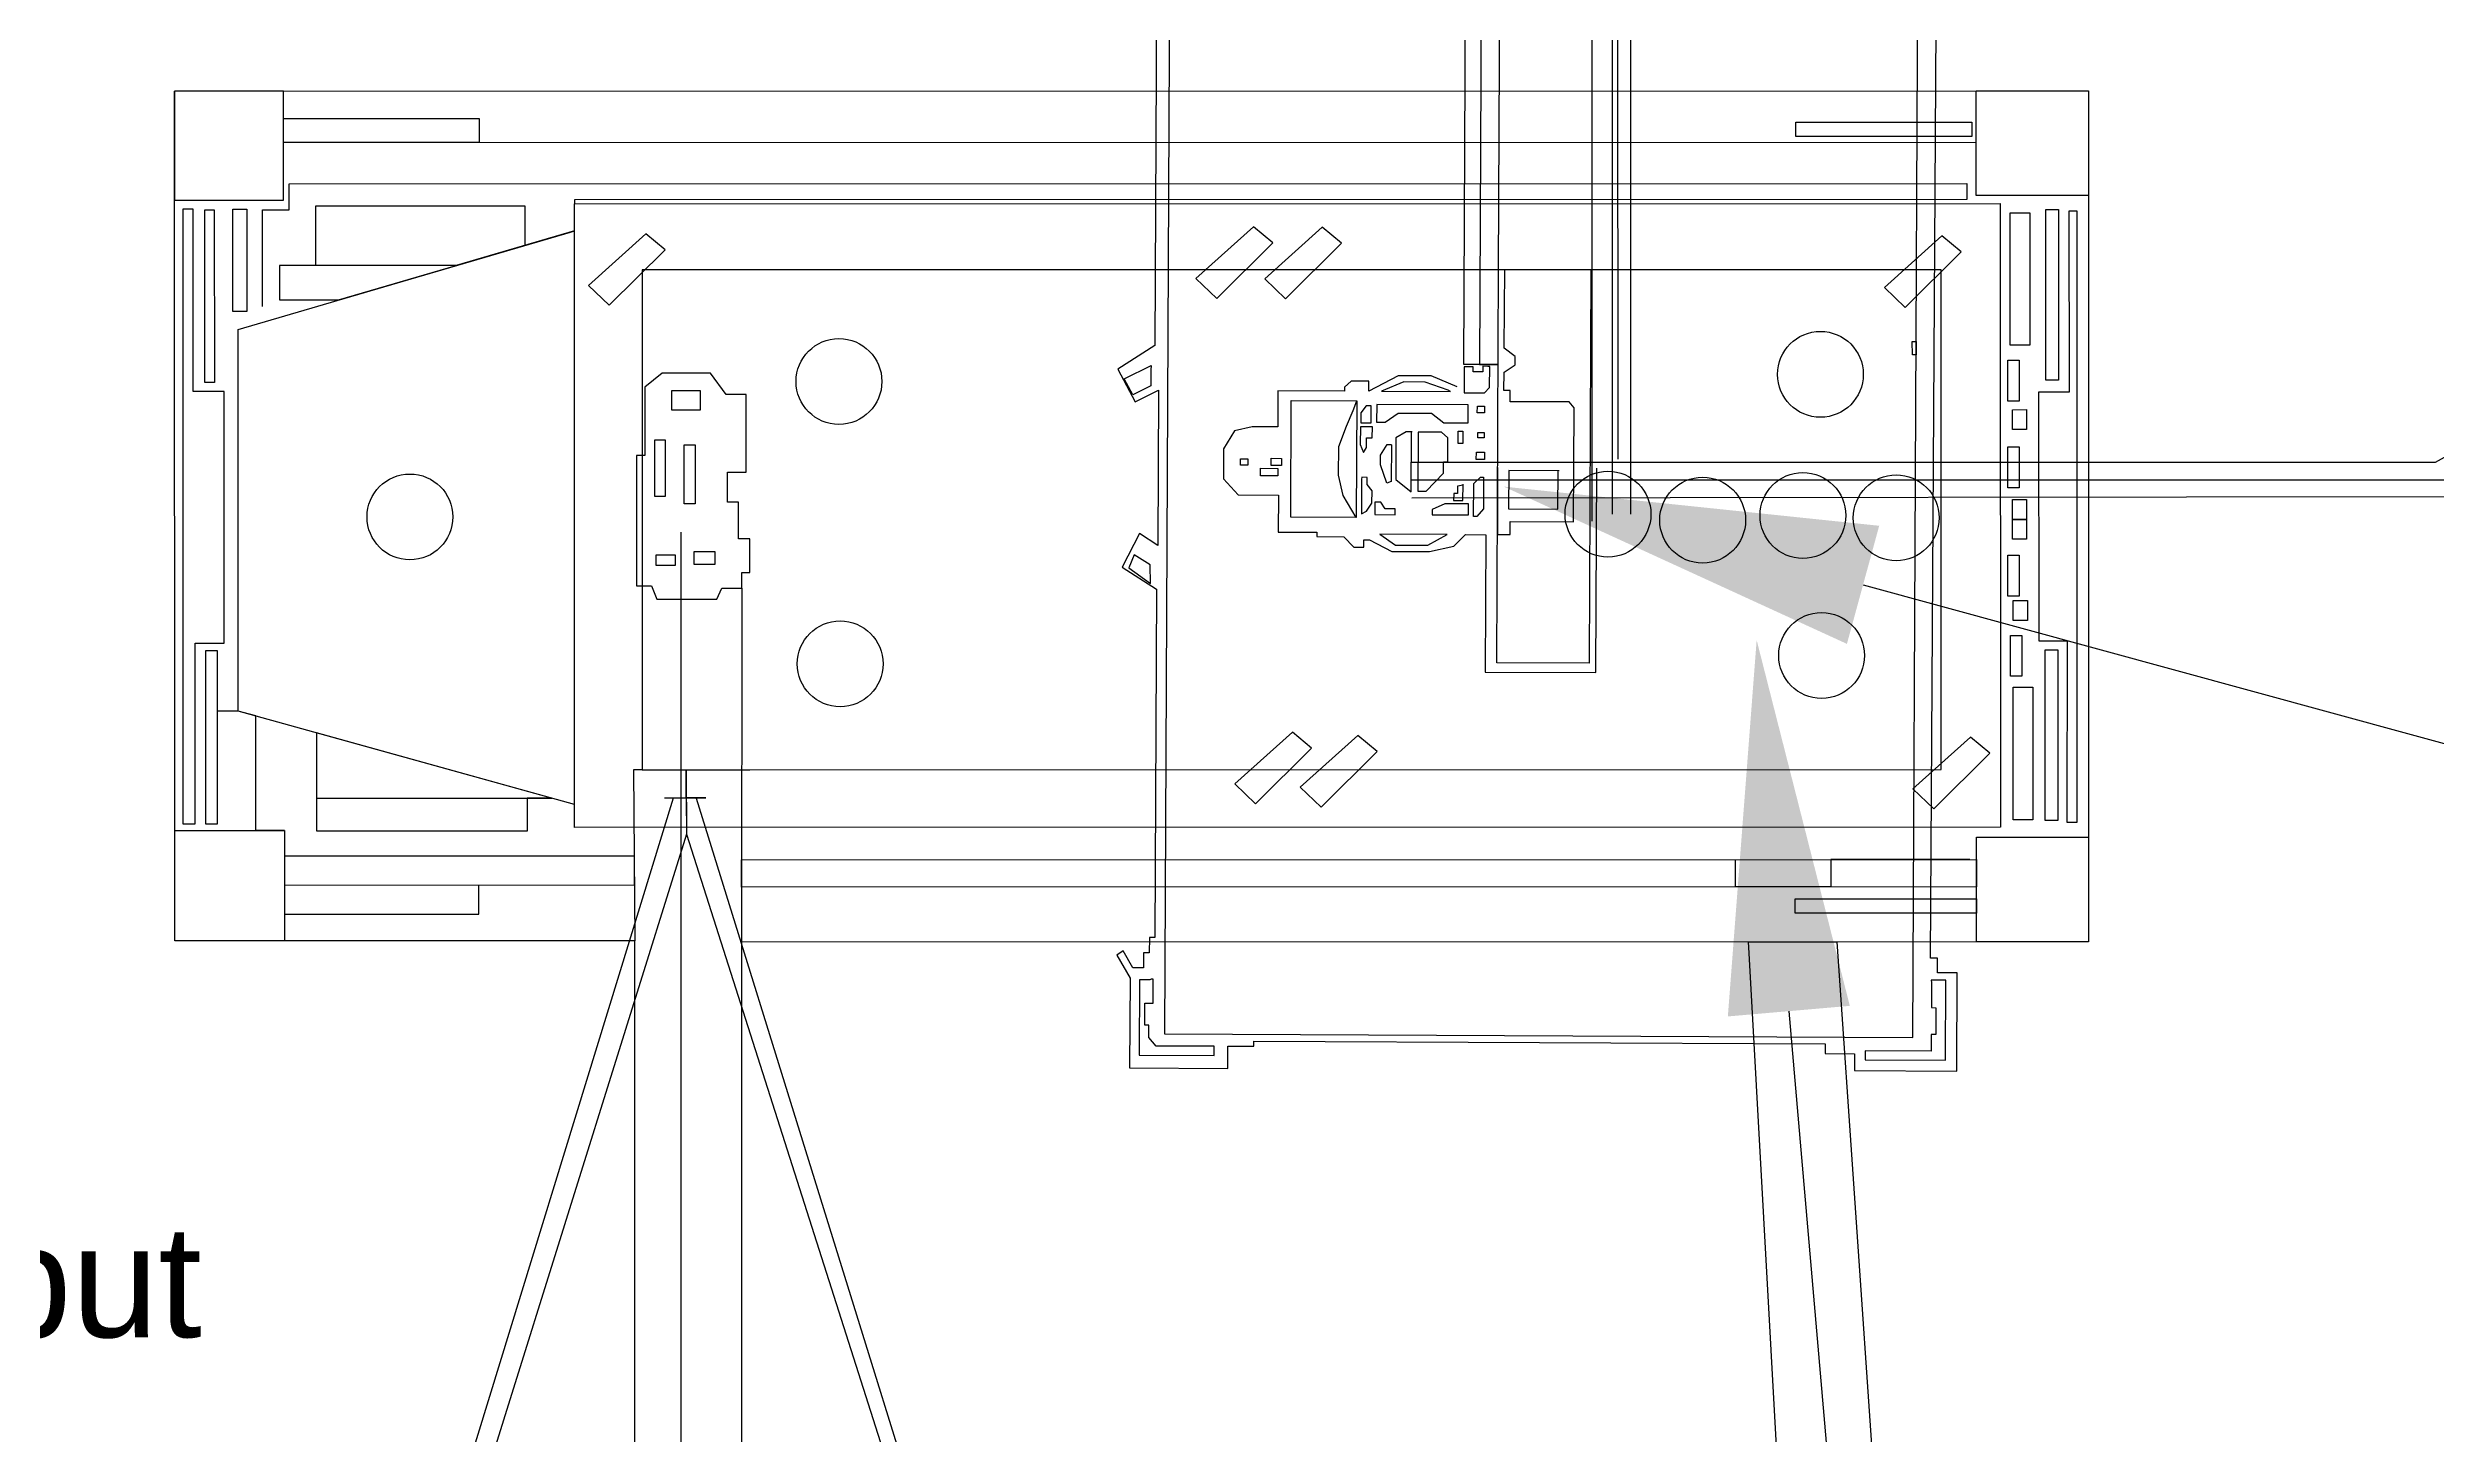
# Model space of a CAD drawing. Header units: millimetres. Extents: x 3191 to 879702, y -27549 to 222194.
# Drawn here: x 638560 to 644975, y 25491 to 29213 of the extents above; entities that cross this region are included whole.
import ezdxf
from ezdxf import colors
from ezdxf.entities.mleader import LeaderData, LeaderLine
from ezdxf.math import Vec2, Vec3

# ---------------------------------------------------------------- set-up
doc = ezdxf.new("R2010")
doc.units = ezdxf.units.MM
doc.header["$MEASUREMENT"] = 0
for name, color, linetype in [('Flow', 20, 'Continuous'), ('Granulator', 11, 'Continuous'), ('Krumbuster', 112, 'Continuous')]:
    doc.layers.add(name, color=color, linetype=linetype)
doc.styles.get("Standard").update_dxf_attribs({"font": 'arial.ttf'})

msp = doc.modelspace()

# ---------------------------------------------------------------- linework, layer by layer
at = {"layer": 'Granulator'}
for points in [[(642412.54625, 29918.63211), (642405.02768, 28362.96015), (642455.48689, 28362.71628), (642363.2654, 28363.16199), (642370.7852, 29919.0894)], [(642456.72178, 28618.22926), (642463.06095, 29929.87038)], [(652431.51873, 25348.25233), (651269.86829, 24703.04966), (651246.04595, 24689.81828), (651215.31988, 24677.64097), (651189.07989, 24678.39817), (651143.39222, 24686.20691), (651100.47719, 24708.9461), (651067.51922, 24738.57392), (648315.817, 29692.8561), (648309.34454, 29704.50941), (648290.90467, 29730.51196), (648249.46458, 29768.42475), (648195.93959, 29789.63328), (648161.14358, 29804.21842), (648132.34559, 29808.10367), (648083.65914, 29809.77879), (648036.86829, 29802.07521), (647988.20436, 29775.04634), (644971.89152, 28099.72902)], [(641537.66335, 29335.1264), (641533.20984, 28413.64741), (641434.37573, 28350.91188), (641480.81423, 28263.20569), (641543.07039, 28293.94702), (641541.05605, 27877.15765), (641492.07392, 27909.00098), (641445.90597, 27818.91991), (641538.21611, 27759.77618), (641533.69785, 26824.90024), (641518.82324, 26824.97213), (641518.62086, 26783.0975), (641503.35494, 26783.17128), (641503.16114, 26743.07077), (641474.40624, 26743.20974), (641447.99996, 26788.76179), (641431.61219, 26776.77499), (641466.81759, 26715.56559), (641465.65183, 26474.35713), (641729.0734, 26473.08401), (641729.36325, 26533.05747), (641798.94432, 26532.72119), (641799.00949, 26546.2064), (643333.56455, 26538.78989), (643333.43853, 26512.71509), (643412.81628, 26512.33145), (643412.59832, 26467.23415), (643687.28245, 26465.9066), (643688.55708, 26729.64165), (643635.44795, 26729.89833), (643635.63832, 26769.28753), (643616.22256, 26769.38137), (643632.35962, 29420.29864)], [(642454.14999, 28086.09777), (642453.28297, 27906.70126), (642487.59449, 27906.53543), (642487.76455, 27941.7217), (642658.20299, 27940.89797), (642659.68069, 28246.64835), (642646.32396, 28262.45494), (642487.46413, 28263.22271), (642487.60734, 28292.85301), (642470.93373, 28292.93359), (642471.17314, 28342.47163), (642500.91122, 28362.23662), (642501.01862, 28384.45896), (642471.94771, 28406.82283), (642472.96906, 28618.15074)], [(643578.29084, 28389.42063), (643567.89343, 28389.33102), (643567.5849, 28425.12852), (643577.98232, 28425.21813), (643578.29084, 28389.42063)], [(641522.54042, 28348.44556), (641522.90489, 28306.15717), (641474.34503, 28281.65588), (641451.05559, 28324.9217), (641523.609, 28360.79004), (641522.54042, 28348.44556)], [(642431.27416, 28358.04564), (642414.38383, 28358.12727), (642414.31067, 28342.98995), (642388.6832, 28343.11381), (642388.74932, 28356.7958), (642364.28774, 28356.91403), (642363.95008, 28287.04822), (642418.98964, 28286.78222), (642432.45567, 28301.27276), (642432.72861, 28357.74785), (642427.48713, 28357.77318)], [(642345.31283, 28303.10722), (642275.85199, 28332.26343), (642187.32975, 28332.69126), (642107.9199, 28291.76123), (642108.02261, 28313.01214), (642108.04652, 28317.96065), (642060.86918, 28318.18866), (642042.4442, 28301.97544), (642042.39496, 28291.78664), (641863.87957, 28292.6494), (641863.41107, 28195.71088), (641795.16646, 28196.04071), (641747.26194, 28184.90717), (641718.14402, 28136.92304), (641717.75216, 28055.84145), (641756.93331, 28012.777), (641865.47231, 28012.25243), (641864.99392, 27913.26722), (641968.86234, 27912.76523), (641968.80596, 27901.09877), (642041.45626, 27900.74765), (642067.98421, 27872.89864), (642094.53577, 27872.77032), (642094.63162, 27892.60329), (642109.80322, 27892.52996), (642169.75686, 27861.03184), (642271.00052, 27860.54253), (642336.4308, 27875.39305), (642367.50737, 27906.15942), (642421.97503, 27905.89618), (642420.1937, 27537.31985), (642717.54041, 27535.88277), (642720.19339, 28084.81198)], [(642321.17506, 28294.24149), (642259.24889, 28315.79219), (642202.46149, 28316.06664), (642142.05945, 28291.32313), (642327.27217, 28290.428), (642321.17506, 28294.24149)], [(642026.90068, 28066.27419), (642027.26973, 28142.63416), (642047.77374, 28197.68176), (642066.35356, 28239.49716), (642075.67779, 28265.63915)], [(642114.27091, 28209.27425), (642114.47773, 28252.06682), (642100.79108, 28252.13297), (642087.01057, 28232.98608), (642086.88395, 28206.78614), (642114.25825, 28206.65384), (642114.30608, 28216.5519)], [(642374.90357, 28206.85002), (642375.1343, 28254.59162), (642129.34855, 28255.7795), (642129.11782, 28208.0379), (642151.83258, 28207.92812), (642186.60815, 28232.796), (642276.01133, 28232.36392), (642309.66678, 28206.29199), (642374.89935, 28205.97672)], [(642117.9332, 28195.36188), (642085.34651, 28195.51937), (642085.11896, 28148.4356), (642094.19954, 28127.07022), (642101.96377, 28139.7664), (642102.09258, 28166.41752), (642117.19997, 28166.34451), (642117.9332, 28195.36188)], [(642224.52924, 28181.87519), (642208.57302, 28181.95231), (642180.93461, 28165.84541), (642180.3936, 28053.90405), (642222.01195, 28021.22196), (642222.78843, 28181.88361)], [(642303.14945, 28181.49522), (642240.77542, 28181.79668), (642240.00735, 28022.87487), (642262.34586, 28022.76691), (642308.4192, 28071.26566), (642308.56497, 28101.42607), (642320.16967, 28101.36998), (642320.48363, 28166.33089), (642303.14945, 28181.49522)], [(642168.94927, 28147.14208), (642168.47269, 28048.53277), (642156.60457, 28044.74068), (642139.36485, 28093.98157), (642139.49079, 28120.04028), (642157.10691, 28148.68011), (642168.95643, 28148.62284)], [(644971.89152, 28099.72902), (642222.44817, 28099.72902)], [(642074.16371, 27952.35879), (642038.9611, 28011.65591), (642026.90068, 28066.27419)], [(642088.76414, 28055.41544), (642088.31475, 27962.43064), (642101.55381, 27969.40667), (642116.62221, 27990.74724), (642116.78241, 28023.89305), (642103.95499, 28041.26199), (642104.04572, 28060.03475), (642089.08081, 28060.10708), (642088.76414, 28055.41544)], [(644998.12929, 28052.48942), (642222.85531, 28052.48942)], [(642361.08684, 28039.03484), (642345.98611, 28035.91778), (642345.8936, 28016.77794), (642336.0297, 28016.82561), (642335.9386, 27997.97497), (642360.88781, 27997.85439), (642361.10085, 28041.9351)], [(642416.47779, 28060.19456), (642416.07055, 27975.93338), (642397.90438, 27954.72356), (642389.56858, 27954.76385), (642389.99819, 28043.65526), (642407.68068, 28060.70021), (642416.47779, 28060.19456)], [(642619.42586, 28077.73301), (642483.72327, 28078.38886), (642483.22653, 27975.60881), (642616.14986, 27974.96639), (642616.64659, 28077.74645)], [(642178.52157, 27962.19457), (642178.58604, 27975.53492), (642151.60606, 27975.66532), (642140.66679, 27993.40883), (642124.71057, 27993.48594), (642124.54798, 27959.84533), (642178.50896, 27959.58454), (642178.52157, 27962.19457)], [(644998.12929, 28007.47119), (642223.27107, 28004.24995)], [(642375.51176, 27962.11271), (642375.63931, 27988.5032), (642312.68434, 27988.80746), (642278.66926, 27973.8913), (642278.60058, 27959.68076), (642375.49775, 27959.21245), (642375.51176, 27962.11271)], [(642318.69089, 27906.46389), (642137.34707, 27907.34032), (642179.46306, 27878.39001), (642266.90671, 27877.96739), (642318.69089, 27906.46389)], [(641521.73451, 27775.21032), (641521.3062, 27824.90648), (641477.92402, 27851.72656), (641463.21436, 27816.90402), (641521.73451, 27775.21032)], [(641520.02222, 26710.98497), (641492.03287, 26711.12024), (641491.0553, 26508.85083), (641692.81621, 26507.87572), (641692.93453, 26532.35762), (641537.24026, 26533.11009), (641516.94106, 26555.94248), (641517.10164, 26589.16825), (641506.60463, 26589.21898), (641506.88917, 26648.09277), (641529.04808, 26647.98568), (641529.35996, 26712.51824), (641523.71112, 26712.54555), (641520.02222, 26710.98497)], [(643619.19977, 26703.40455), (643618.87483, 26636.17109), (643631.05044, 26636.11225), (643630.70309, 26564.24233), (643618.52748, 26564.30117), (643618.30899, 26519.09276), (643440.88625, 26519.95024), (643440.7714, 26496.18692), (643657.04171, 26495.14168), (643658.07814, 26709.59207), (643618.65065, 26709.78262), (643619.19977, 26703.40455)]]:
    msp.add_lwpolyline(points, dxfattribs=at)
for points in [[(643583.7159, 29570.06145), (641573.5909, 29579.77639), (641559.02328, 26565.57908), (643569.14828, 26555.86413)], [(642456.72178, 28618.22926), (642704.70186, 28617.03077), (642699.59821, 27561.03126), (642451.61813, 27562.22975)], [(641900.00689, 28266.48817), (642075.67779, 28265.63915), (642074.16371, 27952.35879), (641898.49281, 27953.20781)], [(642418.42332, 28233.131), (642399.49418, 28233.22248), (642399.58282, 28251.56223), (642418.51195, 28251.47074)], [(642348.00106, 28183.982), (642360.52283, 28183.92148), (642360.36385, 28151.02644), (642347.84208, 28151.08696)], [(642417.80916, 28166.46904), (642400.91883, 28166.55067), (642400.98636, 28180.52341), (642417.87669, 28180.44178)], [(641783.40689, 28092.637), (641763.33395, 28092.73401), (641763.41669, 28109.85416), (641783.48963, 28109.75714)], [(641846.11047, 28111.11131), (641873.91721, 28110.97692), (641873.82468, 28091.83189), (641846.01794, 28091.96628)], [(642418.39887, 28107.66111), (642396.849, 28107.76526), (642396.94467, 28127.56033), (642418.49454, 28127.45618)], [(641863.74439, 28063.71483), (641817.33762, 28063.93912), (641817.43637, 28084.3728), (641863.84315, 28084.14852)]]:
    msp.add_lwpolyline(points, close=True, dxfattribs=at)
at = {"layer": 'Krumbuster'}
for points in [[(642708.26989, 27942.66286), (642707.51832, 31970.7214), (642761.2801, 31970.73143), (642762.02819, 27961.2773)], [(642812.18464, 27961.28666), (642811.43815, 31962.12094), (642811.43646, 31971.14904), (642761.2801, 31970.73143)], [(640136.87546, 25251.89223), (640136.58367, 26815.75897), (638901.39956, 26815.5285), (638900.97394, 29096.68558), (644040.77364, 29097.64458), (644041.1999, 26813.06989), (640423.22313, 26812.39484), (640423.51331, 25257.20627)], [(639193.35588, 28804.08462), (639193.32702, 28958.75509), (643739.4479, 28959.60332)], [(639136.74653, 28518.91066), (639136.69817, 28778.12971), (639208.97036, 28778.1432), (639208.95737, 28847.79727), (643714.00476, 28848.63784), (643714.0127, 28806.08983), (639974.89959, 28805.39218), (639974.9016, 28794.6356)], [(638922.76973, 27129.32401), (638956.26171, 27129.33025), (638956.17106, 27615.14565), (639033.73151, 27615.16012), (639033.60545, 28290.78786), (638950.78783, 28290.77241), (638950.69657, 28779.85935), (638922.90124, 28779.85416), (638923.2092, 27129.32409)], [(639974.91521, 28721.69612), (639656.6861, 28628.58652), (639182.41982, 28628.49803), (639182.43703, 28536.25655), (639341.22288, 28536.28618), (639656.6861, 28628.58652), (639280.13392, 28628.51626), (639280.10396, 28789.07801), (639841.67923, 28789.18279), (639841.6991, 28682.71886)], [(643982.31496, 27134.44295), (644010.58897, 27134.44822), (644010.28288, 28774.9528), (643988.53368, 28774.94874), (643988.62441, 28288.67179), (643907.06476, 28288.65657), (643907.18939, 27620.7059), (643983.31174, 27620.7201), (643982.31496, 27134.44295)], [(639975.2141, 27119.7452), (639975.20252, 27181.81421), (639071.94931, 27432.24677), (639071.75802, 28457.44435), (639964.08808, 28718.52825), (639974.91521, 28721.69612)], [(640068.0243, 28521.9302), (640218.23009, 28671.17456), (640166.71336, 28714.10485), (640012.15273, 28575.46896), (640068.0243, 28521.9302)], [(641699.83237, 28540.26313), (641850.03816, 28689.5075), (641798.52143, 28732.43779), (641643.96081, 28593.8019), (641699.83237, 28540.26313)], [(641884.38573, 28539.6213), (642034.59152, 28688.86566), (641983.07479, 28731.79596), (641828.51417, 28593.16006), (641884.38573, 28539.6213)], [(643548.52244, 28516.00265), (643698.72824, 28665.24702), (643647.21151, 28708.17731), (643492.65088, 28569.54141), (643548.52244, 28516.00265)], [(640446.09825, 27274.88951), (643645.61237, 27275.48648), (643645.36195, 28617.62001), (640156.32201, 28616.96902), (640156.56843, 27296.24827), (640156.57243, 27274.83549), (640446.09825, 27274.88951)], [(640445.60218, 27894.87289), (640415.51773, 27894.86727), (640415.49933, 27993.51448), (640385.41479, 27993.50886), (640385.39981, 28073.76415), (640435.54062, 28073.77351), (640435.50163, 28282.77151), (640382.01806, 28282.76153), (640340.22349, 28339.60131), (640209.85724, 28339.57698), (640163.341, 28301.94498), (640163.37527, 28118.29953), (640141.13322, 28118.29538), (640141.19841, 27768.89976), (640181.84626, 27768.90735), (640195.56671, 27733.02963), (640356.96779, 27733.05974), (640370.67612, 27762.61073), (640424.47639, 27762.62076), (640424.46851, 27804.8329), (640445.56677, 27804.83684), (640445.60218, 27894.87289)], [(640424.47639, 27762.62076), (640423.22313, 26812.39484)], [(639195.97626, 27111.89098), (639118.76378, 27111.87657), (639118.70642, 27419.28307), (639071.94931, 27432.24677), (639015.26255, 27432.2362)], [(639975.20252, 27181.81421), (639281.58284, 27374.12457), (639281.61556, 27198.77114), (639913.61743, 27198.88906), (639847.53846, 27198.87673), (639847.55502, 27110.11485), (639282.61025, 27110.00944), (639282.59369, 27198.77132)], [(641804.16954, 27183.31843), (641954.37533, 27332.56279), (641902.85861, 27375.49308), (641748.29798, 27236.85719), (641804.16954, 27183.31843)], [(641979.91701, 27174.43771), (642130.12281, 27323.68207), (642078.60608, 27366.61236), (641924.04545, 27227.97647), (641979.91701, 27174.43771)], [(643625.45947, 27170.28842), (643775.66526, 27319.53278), (643724.14854, 27362.46307), (643569.58791, 27223.82718), (643625.45947, 27170.28842)], [(640216.82897, 27199.21586), (640327.65619, 27199.23654), (640275.19357, 27199.22675), (640275.17945, 27274.85762), (640275.21168, 27102.13458), (639620.687, 25003.72491), (639569.89659, 25015.89699), (640240.94108, 27199.22036), (640275.19357, 27199.22675), (640275.21168, 27102.13458), (640934.70057, 25036.52645), (640970.7721, 25046.62466), (640302.78342, 27198.09408), (640302.43017, 27199.23184)], [(640156.57243, 27274.83549), (640133.41775, 27274.83117), (640136.58367, 26815.75897)], [(639195.97626, 27111.89098), (639195.98894, 27043.96214), (640135.0087, 27044.13735), (640135.02353, 26964.61454), (639196.00378, 26964.43933), (639196.01817, 26887.28451), (639718.0435, 26887.38191), (639718.0291, 26964.53673)], [(643722.19993, 27033.95738), (643348.77557, 27033.88771), (643348.78929, 26960.33767), (643092.75896, 26960.2899), (643092.74524, 27033.83994)], [(643156.94241, 25358.6), (643208.59026, 25361.11581), (643129.5585, 26782.88779), (643127.89025, 26812.89948), (643364.66954, 26812.94366), (643463.09034, 25384.6683), (643463.09243, 25373.51282)]]:
    msp.add_lwpolyline(points, dxfattribs=at)
for points in [[(638900.97394, 29096.68558), (638901.02854, 28804.03008), (639193.35588, 28804.08462), (639193.30127, 29096.74013)], [(644040.77364, 29097.64458), (644040.82609, 28816.50205), (643739.47461, 28816.44582), (643739.42216, 29097.58835)], [(639718.90732, 29023.56405), (639718.91939, 28958.85316), (639193.32702, 28958.75509), (639193.31494, 29023.46598)], [(643254.50054, 28975.18345), (643254.49339, 29013.49421), (643727.64356, 29013.58249), (643727.65071, 28975.27173)], [(638982.02416, 28314.68085), (638981.93771, 28778.01286), (639007.49732, 28778.01763), (639007.58376, 28314.68562)], [(639056.90486, 28505.14137), (639056.85362, 28779.7903), (639094.75247, 28779.79737), (639094.80371, 28505.14844)], [(639975.2141, 27119.7452), (639974.9016, 28794.6356), (643803.84909, 28795.35002), (643804.16159, 27120.45962)], [(643830.99386, 28414.73327), (643830.92749, 28770.46598), (643883.12571, 28770.47572), (643883.19208, 28414.74301)], [(643926.70801, 28321.19444), (643926.62256, 28779.18682), (643960.33386, 28779.19311), (643960.41932, 28321.20073)], [(643824.49715, 28264.60623), (643824.47665, 28374.48082), (643854.92559, 28374.4865), (643854.94609, 28264.61191)], [(640236.34339, 28240.78319), (640236.33362, 28293.16571), (640312.26004, 28293.17988), (640312.26981, 28240.79736)], [(643836.47338, 28188.45775), (643836.46343, 28241.76337), (643874.52461, 28241.77047), (643874.53455, 28188.46485)], [(640190.56897, 28008.98165), (640190.54062, 28160.89118), (640218.68581, 28160.89643), (640218.71416, 28008.9869)], [(640269.7718, 27989.35287), (640269.74236, 28147.15558), (640298.54201, 28147.16095), (640298.57145, 27989.35824)], [(643824.54059, 28031.8025), (643824.52009, 28141.67708), (643854.96903, 28141.68276), (643854.98953, 28031.80818)], [(643836.51844, 27946.9512), (643836.50849, 28000.25683), (643874.56967, 28000.26393), (643874.57962, 27946.9583)], [(643836.52838, 27893.64557), (643836.51844, 27946.9512), (643874.57962, 27946.9583), (643874.58956, 27893.65268)], [(640194.53084, 27823.6789), (640194.52559, 27851.83464), (640245.57957, 27851.84417), (640245.58482, 27823.68843)], [(640296.63835, 27825.66234), (640296.63175, 27861.0205), (640351.61303, 27861.03076), (640351.61963, 27825.6726)], [(643824.59478, 27741.3419), (643824.57428, 27851.21649), (643855.02322, 27851.22217), (643855.04372, 27741.34759)], [(643838.74392, 27676.07242), (643838.73397, 27729.37805), (643876.79515, 27729.38515), (643876.80509, 27676.07952)], [(638984.47129, 27128.93332), (638984.38435, 27594.91052), (639015.2322, 27594.91628), (639015.31914, 27128.93907)], [(643831.15969, 27525.94535), (643831.13919, 27635.81994), (643861.58813, 27635.82562), (643861.60863, 27525.95104)], [(643924.75371, 27138.68184), (643924.66826, 27596.67422), (643958.37956, 27596.68051), (643958.46502, 27138.68813)], [(643838.84378, 27140.8416), (643838.77741, 27496.57431), (643890.97563, 27496.58405), (643891.04201, 27140.85134)], [(638901.39956, 26815.5285), (638901.34428, 27111.83601), (639195.97626, 27111.89098), (639196.03155, 26815.58348)], [(644041.14748, 27094.21242), (644041.19994, 26813.06989), (643739.84846, 26813.01366), (643739.796, 27094.15619)], [(643739.80723, 27033.96067), (643739.82096, 26960.41063), (640423.4729, 26959.79186), (640423.45918, 27033.34189)], [(643252.99915, 26889.84387), (643252.992, 26928.15463), (643739.82696, 26928.24546), (643739.83411, 26889.9347)]]:
    msp.add_lwpolyline(points, close=True, dxfattribs=at)
for centre in [(640685.11927, 28317.34793), (643320.91864, 28336.63076), (639532.84471, 27953.75792), (642750.46565, 27961.27515), (643004.72314, 27945.00436), (643274.02159, 27957.58197), (643524.53298, 27951.36503), (640688.39151, 27559.28011), (643324.1903, 27581.68895)]:
    msp.add_circle(centre, 115.24451, dxfattribs=at)

# ---------------------------------------------------------------- texts
at = {"insert": (635037.07148, 26551.33295), "char_height": 300, "attachment_point": 1}
msp.add_mtext('Filtration occurs to\\Pmake sure the output \\Pis of a fine powder\\Pconsistency. ', dxfattribs=at)

# ---------------------------------------------------------------- leaders
at = {"layer": 'Flow'}
ml = msp.add_multileader_mtext('Standard', dxfattribs=at)
ml.set_content('', color=256)
ml.set_leader_properties(linetype='ByLayer', lineweight=-1)
ml.build(insert=Vec2(0, 0))
ml.multileader.update_dxf_attribs({"dogleg_length": 0.36, "arrow_head_size": 1000})
ctx = ml.context
ctx.base_point, ctx.char_height, ctx.arrow_head_size, ctx.landing_gap_size, ctx.plane_origin = Vec3(642777.26412, 28108.88852), 0.18, 1000, 0.09, Vec3(652300.7686, 36103.18932)
notes = []
notes.append((ctx, [(0, (1, 1, 0), (642776.90412, 28108.88852), (1, 0), 0.36, [(0, [(642772.64704, 31989.62995)], 0, [])])]))
ctx.mtext.insert, ctx.mtext.flow_direction = Vec3(642777.35412, 28108.97852), 5
ml = msp.add_multileader_mtext('Standard', dxfattribs=at)
ml.set_content('', color=256)
ml.set_leader_properties(linetype='ByLayer', lineweight=-1)
ml.build(insert=Vec2(0, 0))
ml.multileader.update_dxf_attribs({"dogleg_length": 0.36, "arrow_head_size": 1000})
ctx = ml.context
ctx.base_point, ctx.char_height, ctx.arrow_head_size, ctx.landing_gap_size, ctx.plane_origin = Vec3(652459.83209, 25304.99345), 0.18, 1000, 0.09, Vec3(661983.33656, 33299.29425)
notes.append((ctx, [(0, (1, 1, 0), (652459.47209, 25304.99345), (1, 0), 0.36, [(0, [(642470.88211, 28035.12093)], 0, [])])]))
ctx.mtext.insert, ctx.mtext.flow_direction = Vec3(652459.92209, 25305.08345), 5
ml = msp.add_multileader_mtext('Standard', dxfattribs=at)
ml.set_content('', color=256)
ml.set_leader_properties(linetype='ByLayer', lineweight=-1)
ml.build(insert=Vec2(0, 0))
ml.multileader.update_dxf_attribs({"dogleg_length": 0.36, "arrow_head_size": 1000})
ctx = ml.context
ctx.base_point, ctx.char_height, ctx.arrow_head_size, ctx.landing_gap_size, ctx.plane_origin = Vec3(640261.50405, 27913.14985), 0.18, 1000, 0.09, Vec3(649785.00853, 35907.45066)
notes.append((ctx, [(0, (1, 1, 0), (640261.14405, 27913.14985), (1, 0), 0.36, [(0, [(640261.08209, 24024.16537)], 0, [])])]))
ctx.mtext.insert, ctx.mtext.flow_direction = Vec3(640261.59405, 27913.23985), 5
ml = msp.add_multileader_mtext('Standard', dxfattribs=at)
ml.set_content('', color=256)
ml.set_leader_properties(linetype='ByLayer', lineweight=-1)
ml.build(insert=Vec2(0, 0))
ml.multileader.update_dxf_attribs({"dogleg_length": 0.36, "arrow_head_size": 1000})
ctx = ml.context
ctx.base_point, ctx.char_height, ctx.arrow_head_size, ctx.landing_gap_size, ctx.plane_origin = Vec3(643756.59734, 20633.56507), 0.18, 1000, 0.09, Vec3(653280.10181, 28627.86587)
notes.append((ctx, [(0, (1, 1, 0), (643756.23734, 20633.56507), (1, 0), 0.36, [(0, [(643149.71699, 27623.04873)], 0, [])])]))
ctx.mtext.insert, ctx.mtext.flow_direction = Vec3(643756.68734, 20633.65507), 5
for ctx, leaders in notes:
    for number, flags, end, landing, length, lines in leaders:
        leader = LeaderData()
        leader.index, (leader.has_last_leader_line, leader.has_dogleg_vector, leader.attachment_direction) = number, flags
        leader.last_leader_point, leader.dogleg_vector, leader.dogleg_length = Vec3(end), Vec3(landing), length
        for number, points, colour, breaks in lines:
            line = LeaderLine()
            line.index, line.vertices, line.color, line.breaks = number, Vec3.list(points), colors.encode_raw_color(colour), breaks
            leader.lines.append(line)
        ctx.leaders.append(leader)

doc.saveas('drawing.dxf')
